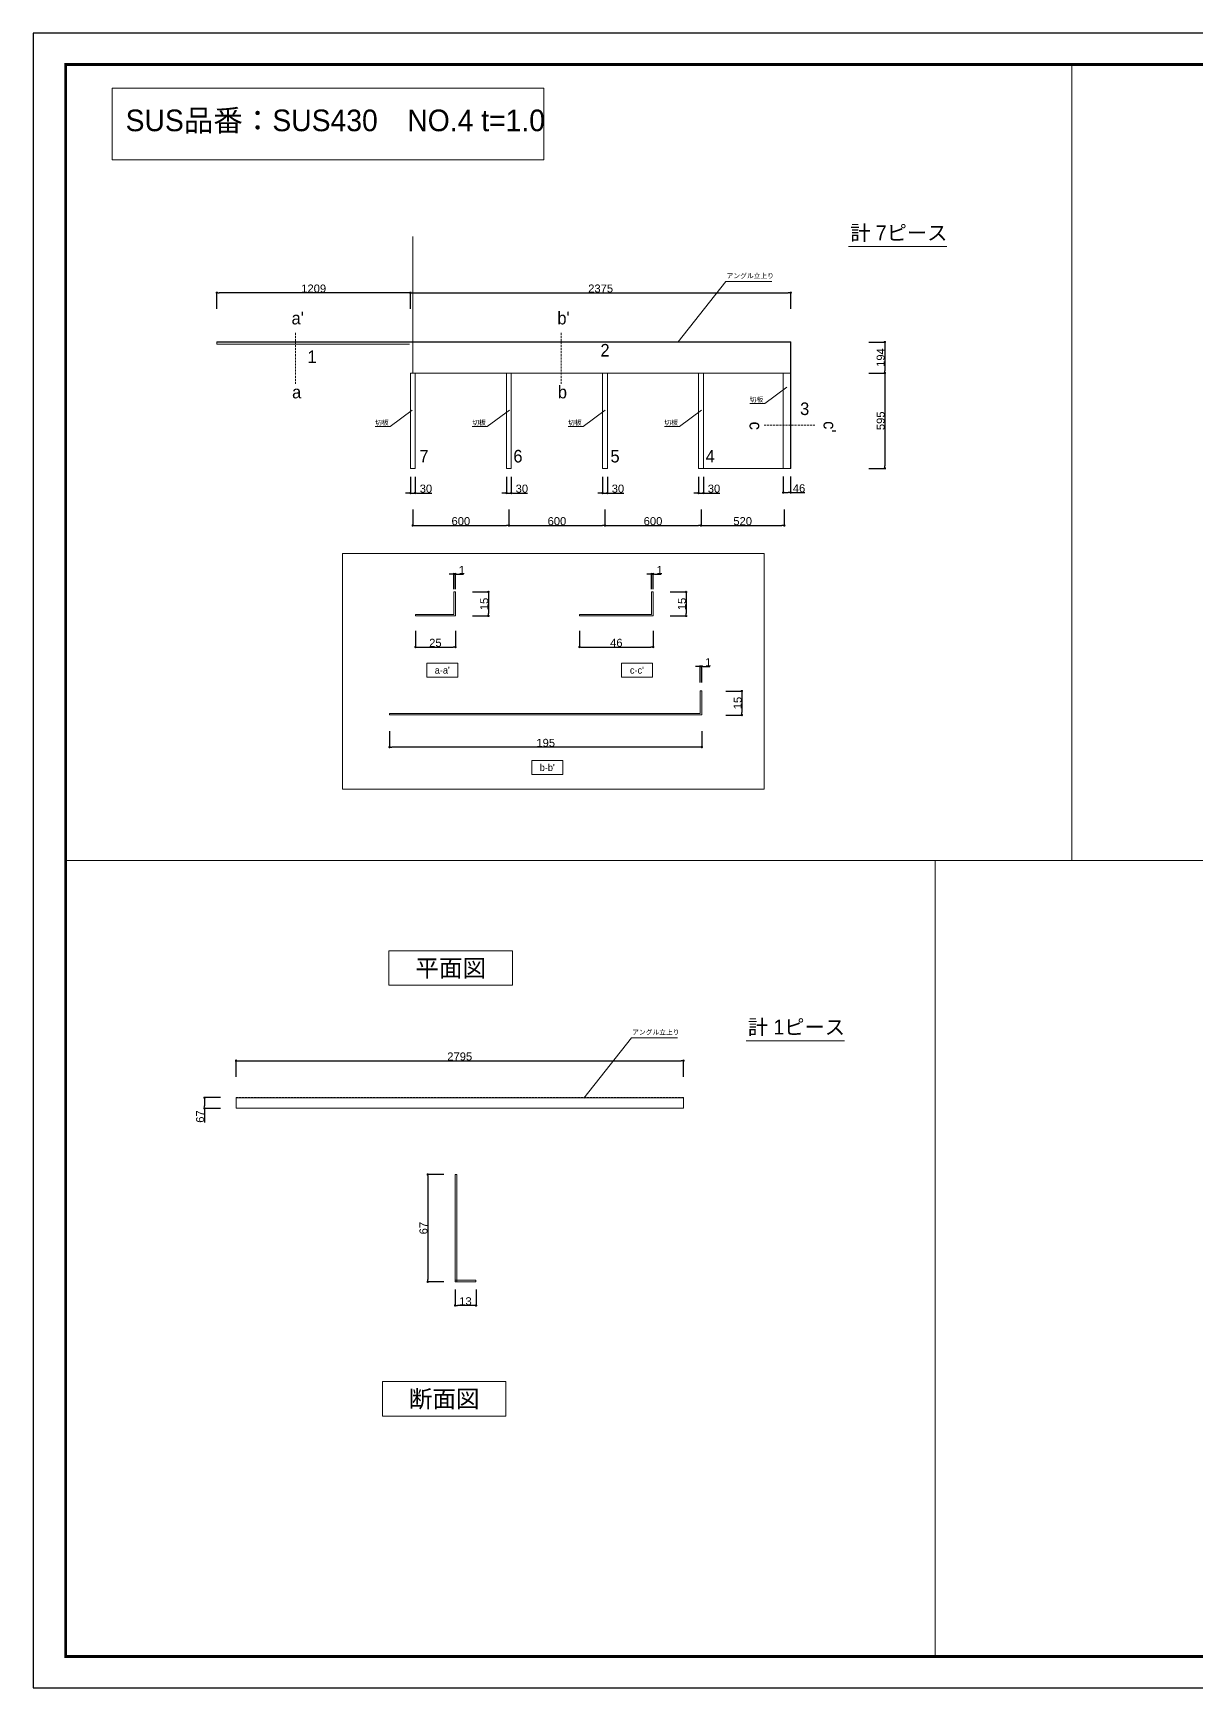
# Model space of a CAD drawing. Header units: millimetres. Extents: x 0 to 1313252738, y -131 to 560100888.
# Drawn here: x 1313120488 to 1313127756, y 560018431 to 560028768 of the extents above; entities that cross this region are included whole.
import ezdxf

# ---------------------------------------------------------------- set-up
doc = ezdxf.new("R2010")
doc.units = ezdxf.units.MM
doc.linetypes.add('DASHED', pattern=[19.05, 12.7, -6.35])
doc.layers.get('0').update_dxf_attribs({"lineweight": 0})
for name, color, linetype, lineweight in [('0001外周ライン', 7, 'Continuous', 9), ('TOS_M1', 7, 'Continuous', 9), ('家具', 7, 'Continuous', 0)]:
    doc.layers.add(name, color=color, linetype=linetype, lineweight=lineweight)
doc.layers.add('01用紙枠', color=5, linetype='Continuous')
doc.styles.add('onnjuku', font='arial.ttf')
doc.dimstyles.new('onnjuku', dxfattribs={"dimtxt": 100, "dimasz": 30, "dimexe": 1.25, "dimexo": 0.625, "dimtad": 1, "dimdec": 0, "dimtxsty": 'onnjuku', "dimblk": 'DOT', "dimcen": 2.5, "dimadec": 0, "dimazin": 0, "dimtfac": 1, "dimtdec": 0, "dimtmove": 0, "dimatfit": 3, "dimfxl": 500, "dimfxlon": 1, "dimarcsym": 0})

# ---------------------------------------------------------------- blocks, each defined once
blk = doc.blocks.new('_Dot')
at = {"color": 0, "linetype": 'ByBlock', "lineweight": -2}
blk.add_line((-0.5, 0), (-1, 0), dxfattribs=at)
at = {"color": 0, "linetype": 'ByBlock', "const_width": 0.5}
blk.add_lwpolyline([(-0.25, 0, 1), (0.25, 0, 1)], format="xyb", close=True, dxfattribs=at)
blk = doc.blocks.new('*D730')
at = {"layer": 'Defpoints', "color": 0, "transparency": 16777216}
for p in [(1313125218, 560026838), (1313125219, 560026644), (1313125807, 560026644)]:
    blk.add_point(p, dxfattribs=at)
at = {"layer": 'TOS_M1', "color": 0, "lineweight": -2, "transparency": 16777216}
for p, q in [((1313125707, 560026838), (1313125808, 560026838)), ((1313125807, 560026823), (1313125807, 560026659)), ((1313125707, 560026644), (1313125808, 560026644))]:
    blk.add_line(p, q, dxfattribs=at)
at = {"layer": 'TOS_M1', "color": 0, "lineweight": -2, "transparency": 16777216, "xscale": 15, "yscale": 15, "zscale": 15}
for p, rotation in [((1313125807, 560026838), 90), ((1313125807, 560026644), 270)]:
    blk.add_blockref('_Dot', p, dxfattribs=dict(at, rotation=rotation))
at = {"layer": 'TOS_M1', "color": 0, "transparency": 16777216, "insert": (1313125781, 560026741), "char_height": 50, "attachment_point": 5, "rotation": 90, "style": 'onnjuku'}
blk.add_mtext('194', dxfattribs=at)
blk = doc.blocks.new('*D731')
at = {"layer": 'Defpoints', "color": 0, "transparency": 16777216}
for p in [(1313125219, 560026644), (1313125219, 560026049), (1313125807, 560026049)]:
    blk.add_point(p, dxfattribs=at)
at = {"layer": 'TOS_M1', "color": 0, "lineweight": -2, "transparency": 16777216}
for p, q in [((1313125707, 560026644), (1313125808, 560026644)), ((1313125807, 560026629), (1313125807, 560026064)), ((1313125707, 560026049), (1313125808, 560026049))]:
    blk.add_line(p, q, dxfattribs=at)
at = {"layer": 'TOS_M1', "color": 0, "lineweight": -2, "transparency": 16777216, "xscale": 15, "yscale": 15, "zscale": 15}
for p, rotation in [((1313125807, 560026644), 90), ((1313125807, 560026049), 270)]:
    blk.add_blockref('_Dot', p, dxfattribs=dict(at, rotation=rotation))
at = {"layer": 'TOS_M1', "color": 0, "transparency": 16777216, "insert": (1313125781, 560026346), "char_height": 50, "attachment_point": 5, "rotation": 90, "style": 'onnjuku'}
blk.add_mtext('595', dxfattribs=at)
blk = doc.blocks.new('*D732')
at = {"layer": 'Defpoints', "color": 0, "transparency": 16777216}
for p in [(1313125219, 560027146), (1313122844, 560026838), (1313125219, 560026839)]:
    blk.add_point(p, dxfattribs=at)
at = {"layer": 'TOS_M1', "color": 0, "lineweight": -2, "transparency": 16777216}
for p, q in [((1313122844, 560027046), (1313122844, 560027148)), ((1313122859, 560027146), (1313125204, 560027146)), ((1313125219, 560027046), (1313125219, 560027148))]:
    blk.add_line(p, q, dxfattribs=at)
at = {"layer": 'TOS_M1', "color": 0, "lineweight": -2, "transparency": 16777216, "xscale": 15, "yscale": 15, "zscale": 15, "rotation": 180}
blk.add_blockref('_Dot', (1313122844, 560027146), dxfattribs=at)
at = {"layer": 'TOS_M1', "color": 0, "lineweight": -2, "transparency": 16777216, "xscale": 15, "yscale": 15, "zscale": 15}
blk.add_blockref('_Dot', (1313125219, 560027146), dxfattribs=at)
at = {"layer": 'TOS_M1', "color": 0, "transparency": 16777216, "insert": (1313124032, 560027172), "char_height": 50, "attachment_point": 5, "style": 'onnjuku'}
blk.add_mtext('2375', dxfattribs=at)
blk = doc.blocks.new('*D733')
at = {"layer": 'Defpoints', "color": 0, "transparency": 16777216}
for p in [(1313121635, 560027146), (1313122844, 560027097), (1313121635, 560026839)]:
    blk.add_point(p, dxfattribs=at)
at = {"layer": 'TOS_M1', "color": 0, "lineweight": -2, "transparency": 16777216}
for p, q in [((1313121635, 560027046), (1313121635, 560027148)), ((1313122829, 560027146), (1313121650, 560027146)), ((1313122844, 560027098), (1313122844, 560027148))]:
    blk.add_line(p, q, dxfattribs=at)
at = {"layer": 'TOS_M1', "color": 0, "lineweight": -2, "transparency": 16777216, "xscale": 15, "yscale": 15, "zscale": 15, "rotation": 180}
blk.add_blockref('_Dot', (1313121635, 560027146), dxfattribs=at)
at = {"layer": 'TOS_M1', "color": 0, "lineweight": -2, "transparency": 16777216, "xscale": 15, "yscale": 15, "zscale": 15}
blk.add_blockref('_Dot', (1313122844, 560027146), dxfattribs=at)
at = {"layer": 'TOS_M1', "color": 0, "transparency": 16777216, "insert": (1313122240, 560027172), "char_height": 50, "attachment_point": 5, "style": 'onnjuku'}
blk.add_mtext('1209', dxfattribs=at)
blk = doc.blocks.new('*D724')
at = {"layer": 'Defpoints', "color": 0, "transparency": 16777216}
for p in [(1313122875, 560025127), (1313123125, 560025127), (1313123125, 560024933)]:
    blk.add_point(p, dxfattribs=at)
at = {"layer": 'TOS_M1', "color": 0, "lineweight": -2, "transparency": 16777216}
for p, q in [((1313122875, 560025033), (1313122875, 560024932)), ((1313123125, 560025033), (1313123125, 560024932)), ((1313122890, 560024933), (1313123110, 560024933))]:
    blk.add_line(p, q, dxfattribs=at)
at = {"layer": 'TOS_M1', "color": 0, "lineweight": -2, "transparency": 16777216, "xscale": 15, "yscale": 15, "zscale": 15, "rotation": 180}
blk.add_blockref('_Dot', (1313122875, 560024933), dxfattribs=at)
at = {"layer": 'TOS_M1', "color": 0, "lineweight": -2, "transparency": 16777216, "xscale": 15, "yscale": 15, "zscale": 15}
blk.add_blockref('_Dot', (1313123125, 560024933), dxfattribs=at)
at = {"layer": 'TOS_M1', "color": 0, "transparency": 16777216, "insert": (1313123000, 560024959), "char_height": 50, "width": 107.89, "attachment_point": 5, "style": 'onnjuku'}
blk.add_mtext('25', dxfattribs=at)
blk = doc.blocks.new('*D725')
at = {"layer": 'Defpoints', "color": 0, "transparency": 16777216}
for p in [(1313123125, 560025277), (1313123125, 560025127), (1313123331, 560025127)]:
    blk.add_point(p, dxfattribs=at)
at = {"layer": 'TOS_M1', "color": 0, "lineweight": -2, "transparency": 16777216}
for p, q in [((1313123231, 560025277), (1313123332, 560025277)), ((1313123331, 560025262), (1313123331, 560025142)), ((1313123231, 560025127), (1313123332, 560025127))]:
    blk.add_line(p, q, dxfattribs=at)
at = {"layer": 'TOS_M1', "color": 0, "lineweight": -2, "transparency": 16777216, "xscale": 15, "yscale": 15, "zscale": 15}
for p, rotation in [((1313123331, 560025277), 90), ((1313123331, 560025127), 270)]:
    blk.add_blockref('_Dot', p, dxfattribs=dict(at, rotation=rotation))
at = {"layer": 'TOS_M1', "color": 0, "transparency": 16777216, "insert": (1313123305, 560025202), "char_height": 50, "attachment_point": 5, "rotation": 90, "style": 'onnjuku'}
blk.add_mtext('15', dxfattribs=at)
blk = doc.blocks.new('*D722')
at = {"layer": 'Defpoints', "color": 0, "transparency": 16777216}
for p in [(1313123125, 560025389), (1313123115, 560025295), (1313123125, 560025295)]:
    blk.add_point(p, dxfattribs=at)
at = {"layer": 'TOS_M1', "color": 0, "lineweight": -2, "transparency": 16777216}
for p, q in [((1313123100, 560025389), (1313123085, 560025389)), ((1313123115, 560025295), (1313123115, 560025390)), ((1313123115, 560025389), (1313123125, 560025389)), ((1313123125, 560025295), (1313123125, 560025390)), ((1313123140, 560025389), (1313123175, 560025389))]:
    blk.add_line(p, q, dxfattribs=at)
at = {"layer": 'TOS_M1', "color": 0, "lineweight": -2, "transparency": 16777216, "xscale": 15, "yscale": 15, "zscale": 15}
blk.add_blockref('_Dot', (1313123115, 560025389), dxfattribs=at)
at = {"layer": 'TOS_M1', "color": 0, "lineweight": -2, "transparency": 16777216, "xscale": 15, "yscale": 15, "zscale": 15, "rotation": 180}
blk.add_blockref('_Dot', (1313123125, 560025389), dxfattribs=at)
at = {"layer": 'TOS_M1', "color": 0, "transparency": 16777216, "insert": (1313123165, 560025414), "char_height": 50, "attachment_point": 5, "style": 'onnjuku'}
blk.add_mtext('1', dxfattribs=at)
blk = doc.blocks.new('*D723')
at = {"layer": 'Defpoints', "color": 0, "transparency": 16777216}
for p in [(1313122714, 560024557), (1313124664, 560024557), (1313122714, 560024308)]:
    blk.add_point(p, dxfattribs=at)
at = {"layer": 'TOS_M1', "color": 0, "lineweight": -2, "transparency": 16777216}
for p, q in [((1313122714, 560024408), (1313122714, 560024306)), ((1313124664, 560024408), (1313124664, 560024306)), ((1313124649, 560024308), (1313122729, 560024308))]:
    blk.add_line(p, q, dxfattribs=at)
at = {"layer": 'TOS_M1', "color": 0, "lineweight": -2, "transparency": 16777216, "xscale": 15, "yscale": 15, "zscale": 15, "rotation": 180}
blk.add_blockref('_Dot', (1313122714, 560024308), dxfattribs=at)
at = {"layer": 'TOS_M1', "color": 0, "lineweight": -2, "transparency": 16777216, "xscale": 15, "yscale": 15, "zscale": 15}
blk.add_blockref('_Dot', (1313124664, 560024308), dxfattribs=at)
at = {"layer": 'TOS_M1', "color": 0, "transparency": 16777216, "insert": (1313123689, 560024334), "char_height": 50, "attachment_point": 5, "style": 'onnjuku'}
blk.add_mtext('195', dxfattribs=at)
blk = doc.blocks.new('*D734')
at = {"layer": 'Defpoints', "color": 0, "transparency": 16777216}
for p in [(1313124664, 560024658), (1313124664, 560024508), (1313124914, 560024508)]:
    blk.add_point(p, dxfattribs=at)
at = {"layer": 'TOS_M1', "color": 0, "lineweight": -2, "transparency": 16777216}
for p, q in [((1313124814, 560024658), (1313124916, 560024658)), ((1313124914, 560024643), (1313124914, 560024523)), ((1313124814, 560024508), (1313124916, 560024508))]:
    blk.add_line(p, q, dxfattribs=at)
at = {"layer": 'TOS_M1', "color": 0, "lineweight": -2, "transparency": 16777216, "xscale": 15, "yscale": 15, "zscale": 15}
for p, rotation in [((1313124914, 560024658), 90), ((1313124914, 560024508), 270)]:
    blk.add_blockref('_Dot', p, dxfattribs=dict(at, rotation=rotation))
at = {"layer": 'TOS_M1', "color": 0, "transparency": 16777216, "insert": (1313124888, 560024583), "char_height": 50, "attachment_point": 5, "rotation": 90, "style": 'onnjuku'}
blk.add_mtext('15', dxfattribs=at)
blk = doc.blocks.new('*D715')
at = {"layer": 'Defpoints', "color": 0, "transparency": 16777216}
for p in [(1313124664, 560024812), (1313124654, 560024698), (1313124664, 560024698)]:
    blk.add_point(p, dxfattribs=at)
at = {"layer": 'TOS_M1', "color": 0, "lineweight": -2, "transparency": 16777216}
for p, q in [((1313124639, 560024812), (1313124624, 560024812)), ((1313124654, 560024712), (1313124654, 560024814)), ((1313124654, 560024812), (1313124664, 560024812)), ((1313124664, 560024712), (1313124664, 560024814)), ((1313124679, 560024812), (1313124714, 560024812))]:
    blk.add_line(p, q, dxfattribs=at)
at = {"layer": 'TOS_M1', "color": 0, "lineweight": -2, "transparency": 16777216, "xscale": 15, "yscale": 15, "zscale": 15}
blk.add_blockref('_Dot', (1313124654, 560024812), dxfattribs=at)
at = {"layer": 'TOS_M1', "color": 0, "lineweight": -2, "transparency": 16777216, "xscale": 15, "yscale": 15, "zscale": 15, "rotation": 180}
blk.add_blockref('_Dot', (1313124664, 560024812), dxfattribs=at)
at = {"layer": 'TOS_M1', "color": 0, "transparency": 16777216, "insert": (1313124704, 560024838), "char_height": 50, "attachment_point": 5, "style": 'onnjuku'}
blk.add_mtext('1', dxfattribs=at)
blk = doc.blocks.new('*D728')
at = {"layer": 'Defpoints', "color": 0, "transparency": 16777216}
for p in [(1313123900, 560025127), (1313124360, 560025127), (1313124360, 560024933)]:
    blk.add_point(p, dxfattribs=at)
at = {"layer": 'TOS_M1', "color": 0, "lineweight": -2, "transparency": 16777216}
for p, q in [((1313123900, 560025033), (1313123900, 560024932)), ((1313124360, 560025033), (1313124360, 560024932)), ((1313123915, 560024933), (1313124345, 560024933))]:
    blk.add_line(p, q, dxfattribs=at)
at = {"layer": 'TOS_M1', "color": 0, "lineweight": -2, "transparency": 16777216, "xscale": 15, "yscale": 15, "zscale": 15, "rotation": 180}
blk.add_blockref('_Dot', (1313123900, 560024933), dxfattribs=at)
at = {"layer": 'TOS_M1', "color": 0, "lineweight": -2, "transparency": 16777216, "xscale": 15, "yscale": 15, "zscale": 15}
blk.add_blockref('_Dot', (1313124360, 560024933), dxfattribs=at)
at = {"layer": 'TOS_M1', "color": 0, "transparency": 16777216, "insert": (1313124130, 560024959), "char_height": 50, "width": 107.89, "attachment_point": 5, "style": 'onnjuku'}
blk.add_mtext('46', dxfattribs=at)
blk = doc.blocks.new('*D729')
at = {"layer": 'Defpoints', "color": 0, "transparency": 16777216}
for p in [(1313124360, 560025277), (1313124360, 560025127), (1313124566, 560025127)]:
    blk.add_point(p, dxfattribs=at)
at = {"layer": 'TOS_M1', "color": 0, "lineweight": -2, "transparency": 16777216}
for p, q in [((1313124466, 560025277), (1313124568, 560025277)), ((1313124566, 560025262), (1313124566, 560025142)), ((1313124466, 560025127), (1313124568, 560025127))]:
    blk.add_line(p, q, dxfattribs=at)
at = {"layer": 'TOS_M1', "color": 0, "lineweight": -2, "transparency": 16777216, "xscale": 15, "yscale": 15, "zscale": 15}
for p, rotation in [((1313124566, 560025277), 90), ((1313124566, 560025127), 270)]:
    blk.add_blockref('_Dot', p, dxfattribs=dict(at, rotation=rotation))
at = {"layer": 'TOS_M1', "color": 0, "transparency": 16777216, "insert": (1313124540, 560025202), "char_height": 50, "attachment_point": 5, "rotation": 90, "style": 'onnjuku'}
blk.add_mtext('15', dxfattribs=at)
blk = doc.blocks.new('*D714')
at = {"layer": 'Defpoints', "color": 0, "transparency": 16777216}
for p in [(1313124360, 560025389), (1313124350, 560025295), (1313124360, 560025295)]:
    blk.add_point(p, dxfattribs=at)
at = {"layer": 'TOS_M1', "color": 0, "lineweight": -2, "transparency": 16777216}
for p, q in [((1313124335, 560025389), (1313124320, 560025389)), ((1313124350, 560025295), (1313124350, 560025390)), ((1313124350, 560025389), (1313124360, 560025389)), ((1313124360, 560025295), (1313124360, 560025390)), ((1313124375, 560025389), (1313124410, 560025389))]:
    blk.add_line(p, q, dxfattribs=at)
at = {"layer": 'TOS_M1', "color": 0, "lineweight": -2, "transparency": 16777216, "xscale": 15, "yscale": 15, "zscale": 15}
blk.add_blockref('_Dot', (1313124350, 560025389), dxfattribs=at)
at = {"layer": 'TOS_M1', "color": 0, "lineweight": -2, "transparency": 16777216, "xscale": 15, "yscale": 15, "zscale": 15, "rotation": 180}
blk.add_blockref('_Dot', (1313124360, 560025389), dxfattribs=at)
at = {"layer": 'TOS_M1', "color": 0, "transparency": 16777216, "insert": (1313124400, 560025414), "char_height": 50, "attachment_point": 5, "style": 'onnjuku'}
blk.add_mtext('1', dxfattribs=at)
blk = doc.blocks.new('*D735')
at = {"layer": 'Defpoints', "color": 0, "transparency": 16777216}
for p in [(1313122844, 560026049), (1313122874, 560026049), (1313122874, 560025895)]:
    blk.add_point(p, dxfattribs=at)
at = {"layer": 'TOS_M1', "color": 0, "lineweight": -2, "transparency": 16777216}
for p, q in [((1313122844, 560025995), (1313122844, 560025894)), ((1313122874, 560025995), (1313122874, 560025894)), ((1313122829, 560025895), (1313122814, 560025895)), ((1313122844, 560025895), (1313122874, 560025895)), ((1313122889, 560025895), (1313122977, 560025895))]:
    blk.add_line(p, q, dxfattribs=at)
at = {"layer": 'TOS_M1', "color": 0, "lineweight": -2, "transparency": 16777216, "xscale": 15, "yscale": 15, "zscale": 15}
blk.add_blockref('_Dot', (1313122844, 560025895), dxfattribs=at)
at = {"layer": 'TOS_M1', "color": 0, "lineweight": -2, "transparency": 16777216, "xscale": 15, "yscale": 15, "zscale": 15, "rotation": 180}
blk.add_blockref('_Dot', (1313122874, 560025895), dxfattribs=at)
at = {"layer": 'TOS_M1', "color": 0, "transparency": 16777216, "insert": (1313122941, 560025922), "char_height": 50, "attachment_point": 5, "style": 'onnjuku'}
blk.add_mtext('30', dxfattribs=at)
blk = doc.blocks.new('*D719')
at = {"layer": 'Defpoints', "color": 0, "transparency": 16777216}
for p in [(1313123444, 560026049), (1313123474, 560026049), (1313123474, 560025895)]:
    blk.add_point(p, dxfattribs=at)
at = {"layer": 'TOS_M1', "color": 0, "lineweight": -2, "transparency": 16777216}
for p, q in [((1313123444, 560025995), (1313123444, 560025894)), ((1313123474, 560025995), (1313123474, 560025894)), ((1313123429, 560025895), (1313123414, 560025895)), ((1313123444, 560025895), (1313123474, 560025895)), ((1313123489, 560025895), (1313123576, 560025895))]:
    blk.add_line(p, q, dxfattribs=at)
at = {"layer": 'TOS_M1', "color": 0, "lineweight": -2, "transparency": 16777216, "xscale": 15, "yscale": 15, "zscale": 15}
blk.add_blockref('_Dot', (1313123444, 560025895), dxfattribs=at)
at = {"layer": 'TOS_M1', "color": 0, "lineweight": -2, "transparency": 16777216, "xscale": 15, "yscale": 15, "zscale": 15, "rotation": 180}
blk.add_blockref('_Dot', (1313123474, 560025895), dxfattribs=at)
at = {"layer": 'TOS_M1', "color": 0, "transparency": 16777216, "insert": (1313123540, 560025922), "char_height": 50, "attachment_point": 5, "style": 'onnjuku'}
blk.add_mtext('30', dxfattribs=at)
blk = doc.blocks.new('*D720')
at = {"layer": 'Defpoints', "color": 0, "transparency": 16777216}
for p in [(1313124044, 560026049), (1313124074, 560026049), (1313124074, 560025895)]:
    blk.add_point(p, dxfattribs=at)
at = {"layer": 'TOS_M1', "color": 0, "lineweight": -2, "transparency": 16777216}
for p, q in [((1313124044, 560025995), (1313124044, 560025894)), ((1313124074, 560025995), (1313124074, 560025894)), ((1313124029, 560025895), (1313124014, 560025895)), ((1313124044, 560025895), (1313124074, 560025895)), ((1313124089, 560025895), (1313124176, 560025895))]:
    blk.add_line(p, q, dxfattribs=at)
at = {"layer": 'TOS_M1', "color": 0, "lineweight": -2, "transparency": 16777216, "xscale": 15, "yscale": 15, "zscale": 15}
blk.add_blockref('_Dot', (1313124044, 560025895), dxfattribs=at)
at = {"layer": 'TOS_M1', "color": 0, "lineweight": -2, "transparency": 16777216, "xscale": 15, "yscale": 15, "zscale": 15, "rotation": 180}
blk.add_blockref('_Dot', (1313124074, 560025895), dxfattribs=at)
at = {"layer": 'TOS_M1', "color": 0, "transparency": 16777216, "insert": (1313124140, 560025922), "char_height": 50, "attachment_point": 5, "style": 'onnjuku'}
blk.add_mtext('30', dxfattribs=at)
blk = doc.blocks.new('*D721')
at = {"layer": 'Defpoints', "color": 0, "transparency": 16777216}
for p in [(1313124644, 560026049), (1313124674, 560026049), (1313124674, 560025895)]:
    blk.add_point(p, dxfattribs=at)
at = {"layer": 'TOS_M1', "color": 0, "lineweight": -2, "transparency": 16777216}
for p, q in [((1313124644, 560025995), (1313124644, 560025894)), ((1313124674, 560025995), (1313124674, 560025894)), ((1313124629, 560025895), (1313124614, 560025895)), ((1313124644, 560025895), (1313124674, 560025895)), ((1313124689, 560025895), (1313124776, 560025895))]:
    blk.add_line(p, q, dxfattribs=at)
at = {"layer": 'TOS_M1', "color": 0, "lineweight": -2, "transparency": 16777216, "xscale": 15, "yscale": 15, "zscale": 15}
blk.add_blockref('_Dot', (1313124644, 560025895), dxfattribs=at)
at = {"layer": 'TOS_M1', "color": 0, "lineweight": -2, "transparency": 16777216, "xscale": 15, "yscale": 15, "zscale": 15, "rotation": 180}
blk.add_blockref('_Dot', (1313124674, 560025895), dxfattribs=at)
at = {"layer": 'TOS_M1', "color": 0, "transparency": 16777216, "insert": (1313124740, 560025922), "char_height": 50, "attachment_point": 5, "style": 'onnjuku'}
blk.add_mtext('30', dxfattribs=at)
blk = doc.blocks.new('*D718')
at = {"layer": 'Defpoints', "color": 0, "transparency": 16777216}
for p in [(1313122859, 560026049), (1313123459, 560026049), (1313123459, 560025692)]:
    blk.add_point(p, dxfattribs=at)
at = {"layer": 'TOS_M1', "color": 0, "lineweight": -2, "transparency": 16777216}
for p, q in [((1313122859, 560025792), (1313122859, 560025691)), ((1313123459, 560025792), (1313123459, 560025691)), ((1313122874, 560025692), (1313123444, 560025692))]:
    blk.add_line(p, q, dxfattribs=at)
at = {"layer": 'TOS_M1', "color": 0, "lineweight": -2, "transparency": 16777216, "xscale": 15, "yscale": 15, "zscale": 15, "rotation": 180}
blk.add_blockref('_Dot', (1313122859, 560025692), dxfattribs=at)
at = {"layer": 'TOS_M1', "color": 0, "lineweight": -2, "transparency": 16777216, "xscale": 15, "yscale": 15, "zscale": 15}
blk.add_blockref('_Dot', (1313123459, 560025692), dxfattribs=at)
at = {"layer": 'TOS_M1', "color": 0, "transparency": 16777216, "insert": (1313123159, 560025719), "char_height": 50, "attachment_point": 5, "style": 'onnjuku'}
blk.add_mtext('600', dxfattribs=at)
blk = doc.blocks.new('*D716')
at = {"layer": 'Defpoints', "color": 0, "transparency": 16777216}
for p in [(1313123459, 560026049), (1313124059, 560026049), (1313124059, 560025692)]:
    blk.add_point(p, dxfattribs=at)
at = {"layer": 'TOS_M1', "color": 0, "lineweight": -2, "transparency": 16777216}
for p, q in [((1313123459, 560025792), (1313123459, 560025691)), ((1313124059, 560025792), (1313124059, 560025691)), ((1313123474, 560025692), (1313124044, 560025692))]:
    blk.add_line(p, q, dxfattribs=at)
at = {"layer": 'TOS_M1', "color": 0, "lineweight": -2, "transparency": 16777216, "xscale": 15, "yscale": 15, "zscale": 15, "rotation": 180}
blk.add_blockref('_Dot', (1313123459, 560025692), dxfattribs=at)
at = {"layer": 'TOS_M1', "color": 0, "lineweight": -2, "transparency": 16777216, "xscale": 15, "yscale": 15, "zscale": 15}
blk.add_blockref('_Dot', (1313124059, 560025692), dxfattribs=at)
at = {"layer": 'TOS_M1', "color": 0, "transparency": 16777216, "insert": (1313123759, 560025719), "char_height": 50, "attachment_point": 5, "style": 'onnjuku'}
blk.add_mtext('600', dxfattribs=at)
blk = doc.blocks.new('*D717')
at = {"layer": 'Defpoints', "color": 0, "transparency": 16777216}
for p in [(1313124059, 560026049), (1313124659, 560026049), (1313124659, 560025692)]:
    blk.add_point(p, dxfattribs=at)
at = {"layer": 'TOS_M1', "color": 0, "lineweight": -2, "transparency": 16777216}
for p, q in [((1313124059, 560025792), (1313124059, 560025691)), ((1313124659, 560025792), (1313124659, 560025691)), ((1313124074, 560025692), (1313124644, 560025692))]:
    blk.add_line(p, q, dxfattribs=at)
at = {"layer": 'TOS_M1', "color": 0, "lineweight": -2, "transparency": 16777216, "xscale": 15, "yscale": 15, "zscale": 15, "rotation": 180}
blk.add_blockref('_Dot', (1313124059, 560025692), dxfattribs=at)
at = {"layer": 'TOS_M1', "color": 0, "lineweight": -2, "transparency": 16777216, "xscale": 15, "yscale": 15, "zscale": 15}
blk.add_blockref('_Dot', (1313124659, 560025692), dxfattribs=at)
at = {"layer": 'TOS_M1', "color": 0, "transparency": 16777216, "insert": (1313124359, 560025719), "char_height": 50, "attachment_point": 5, "style": 'onnjuku'}
blk.add_mtext('600', dxfattribs=at)
blk = doc.blocks.new('*D726')
at = {"layer": 'Defpoints', "color": 0, "transparency": 16777216}
for p in [(1313124659, 560026049), (1313125179, 560026049), (1313125179, 560025692)]:
    blk.add_point(p, dxfattribs=at)
at = {"layer": 'TOS_M1', "color": 0, "lineweight": -2, "transparency": 16777216}
for p, q in [((1313124659, 560025792), (1313124659, 560025691)), ((1313125179, 560025792), (1313125179, 560025691)), ((1313124674, 560025692), (1313125164, 560025692))]:
    blk.add_line(p, q, dxfattribs=at)
at = {"layer": 'TOS_M1', "color": 0, "lineweight": -2, "transparency": 16777216, "xscale": 15, "yscale": 15, "zscale": 15, "rotation": 180}
blk.add_blockref('_Dot', (1313124659, 560025692), dxfattribs=at)
at = {"layer": 'TOS_M1', "color": 0, "lineweight": -2, "transparency": 16777216, "xscale": 15, "yscale": 15, "zscale": 15}
blk.add_blockref('_Dot', (1313125179, 560025692), dxfattribs=at)
at = {"layer": 'TOS_M1', "color": 0, "transparency": 16777216, "insert": (1313124919, 560025719), "char_height": 50, "attachment_point": 5, "style": 'onnjuku'}
blk.add_mtext('520', dxfattribs=at)
blk = doc.blocks.new('*D727')
at = {"layer": 'Defpoints', "color": 0, "transparency": 16777216}
for p in [(1313125172, 560026049), (1313125218, 560026049), (1313125218, 560025898)]:
    blk.add_point(p, dxfattribs=at)
at = {"layer": 'TOS_M1', "color": 0, "lineweight": -2, "transparency": 16777216}
for p, q in [((1313125172, 560025998), (1313125172, 560025896)), ((1313125218, 560025998), (1313125218, 560025896)), ((1313125187, 560025898), (1313125203, 560025898)), ((1313125218, 560025898), (1313125308, 560025898))]:
    blk.add_line(p, q, dxfattribs=at)
at = {"layer": 'TOS_M1', "color": 0, "lineweight": -2, "transparency": 16777216, "xscale": 15, "yscale": 15, "zscale": 15, "rotation": 180}
blk.add_blockref('_Dot', (1313125172, 560025898), dxfattribs=at)
at = {"layer": 'TOS_M1', "color": 0, "lineweight": -2, "transparency": 16777216, "xscale": 15, "yscale": 15, "zscale": 15}
blk.add_blockref('_Dot', (1313125218, 560025898), dxfattribs=at)
at = {"layer": 'TOS_M1', "color": 0, "transparency": 16777216, "insert": (1313125271, 560025924), "char_height": 50, "attachment_point": 5, "style": 'onnjuku'}
blk.add_mtext('46', dxfattribs=at)
blk = doc.blocks.new('*D736')
at = {"layer": 'Defpoints', "color": 0, "transparency": 16777216}
for p in [(1313124550, 560022349), (1313121755, 560022118), (1313124550, 560022118)]:
    blk.add_point(p, dxfattribs=at)
at = {"layer": 'TOS_M1', "color": 0, "lineweight": -2, "transparency": 16777216}
for p, q in [((1313121755, 560022249), (1313121755, 560022351)), ((1313121770, 560022349), (1313124535, 560022349)), ((1313124550, 560022249), (1313124550, 560022351))]:
    blk.add_line(p, q, dxfattribs=at)
at = {"layer": 'TOS_M1', "color": 0, "lineweight": -2, "transparency": 16777216, "xscale": 15, "yscale": 15, "zscale": 15, "rotation": 180}
blk.add_blockref('_Dot', (1313121755, 560022349), dxfattribs=at)
at = {"layer": 'TOS_M1', "color": 0, "lineweight": -2, "transparency": 16777216, "xscale": 15, "yscale": 15, "zscale": 15}
blk.add_blockref('_Dot', (1313124550, 560022349), dxfattribs=at)
at = {"layer": 'TOS_M1', "color": 0, "transparency": 16777216, "insert": (1313123152, 560022375), "char_height": 50, "attachment_point": 5, "style": 'onnjuku'}
blk.add_mtext('2795', dxfattribs=at)
blk = doc.blocks.new('*D737')
at = {"layer": 'Defpoints', "color": 0, "transparency": 16777216}
for p in [(1313121755, 560022118), (1313121558, 560022051), (1313121755, 560022051)]:
    blk.add_point(p, dxfattribs=at)
at = {"layer": 'TOS_M1', "color": 0, "lineweight": -2, "transparency": 16777216}
for p, q in [((1313121658, 560022118), (1313121556, 560022118)), ((1313121558, 560022103), (1313121558, 560022066)), ((1313121658, 560022051), (1313121556, 560022051)), ((1313121558, 560022051), (1313121558, 560021963))]:
    blk.add_line(p, q, dxfattribs=at)
at = {"layer": 'TOS_M1', "color": 0, "lineweight": -2, "transparency": 16777216, "xscale": 15, "yscale": 15, "zscale": 15}
for p, rotation in [((1313121558, 560022118), 90), ((1313121558, 560022051), 270)]:
    blk.add_blockref('_Dot', p, dxfattribs=dict(at, rotation=rotation))
at = {"layer": 'TOS_M1', "color": 0, "transparency": 16777216, "insert": (1313121531, 560022000), "char_height": 50, "attachment_point": 5, "rotation": 90, "style": 'onnjuku'}
blk.add_mtext('67', dxfattribs=at)
blk = doc.blocks.new('*D738')
at = {"layer": 'Defpoints', "color": 0, "transparency": 16777216}
for p in [(1313123124, 560021638), (1313122952, 560020968), (1313123124, 560020968)]:
    blk.add_point(p, dxfattribs=at)
at = {"layer": 'TOS_M1', "color": 0, "lineweight": -2, "transparency": 16777216}
for p, q in [((1313123052, 560021638), (1313122950, 560021638)), ((1313122952, 560021623), (1313122952, 560020983)), ((1313123052, 560020968), (1313122950, 560020968))]:
    blk.add_line(p, q, dxfattribs=at)
at = {"layer": 'TOS_M1', "color": 0, "lineweight": -2, "transparency": 16777216, "xscale": 15, "yscale": 15, "zscale": 15}
for p, rotation in [((1313122952, 560021638), 90), ((1313122952, 560020968), 270)]:
    blk.add_blockref('_Dot', p, dxfattribs=dict(at, rotation=rotation))
at = {"layer": 'TOS_M1', "color": 0, "transparency": 16777216, "insert": (1313122926, 560021303), "char_height": 50, "attachment_point": 5, "rotation": 90, "style": 'onnjuku'}
blk.add_mtext('67', dxfattribs=at)
blk = doc.blocks.new('*D739')
at = {"layer": 'Defpoints', "color": 0, "transparency": 16777216}
for p in [(1313123123, 560020968), (1313123254, 560020968), (1313123123, 560020820)]:
    blk.add_point(p, dxfattribs=at)
at = {"layer": 'TOS_M1', "color": 0, "lineweight": -2, "transparency": 16777216}
for p, q in [((1313123123, 560020920), (1313123123, 560020819)), ((1313123254, 560020920), (1313123254, 560020819)), ((1313123239, 560020820), (1313123138, 560020820))]:
    blk.add_line(p, q, dxfattribs=at)
at = {"layer": 'TOS_M1', "color": 0, "lineweight": -2, "transparency": 16777216, "xscale": 15, "yscale": 15, "zscale": 15, "rotation": 180}
blk.add_blockref('_Dot', (1313123123, 560020820), dxfattribs=at)
at = {"layer": 'TOS_M1', "color": 0, "lineweight": -2, "transparency": 16777216, "xscale": 15, "yscale": 15, "zscale": 15}
blk.add_blockref('_Dot', (1313123254, 560020820), dxfattribs=at)
at = {"layer": 'TOS_M1', "color": 0, "transparency": 16777216, "insert": (1313123188, 560020846), "char_height": 50, "width": 96.11, "attachment_point": 5, "style": 'onnjuku'}
blk.add_mtext('13', dxfattribs=at)

msp = doc.modelspace()

# ---------------------------------------------------------------- linework, layer by layer
at = {"layer": '0001外周ライン'}
for p, q in [((1313126973.744, 560023599.415), (1313126973.744, 560028571.994)), ((1313122859.178, 560026838.819), (1313122859.178, 560027496.644)), ((1313122859.178, 560027496.644), (1313122859.178, 560026643.819)), ((1313122839.178, 560026838.819), (1313121635.178, 560026838.819)), ((1313121635.178, 560026838.819), (1313121635.178, 560026823.819)), ((1313122839.178, 560026837.819), (1313121635.178, 560026837.819)), ((1313121635.178, 560026823.819), (1313122839.178, 560026823.819)), ((1313122839.178, 560026838.819), (1313125219.178, 560026838.819)), ((1313122839.178, 560026837.819), (1313125218.178, 560026837.819)), ((1313125219.178, 560026838.819), (1313122859.178, 560026838.819)), ((1313125218.178, 560026837.819), (1313125218.178, 560026643.819)), ((1313125219.178, 560026838.819), (1313125219.178, 560026643.819)), ((1313125219.178, 560026643.819), (1313122844.178, 560026643.819)), ((1313122844.178, 560026643.819), (1313122844.178, 560026048.819)), ((1313122874.178, 560026643.819), (1313122874.178, 560026048.819)), ((1313123444.178, 560026643.819), (1313123444.178, 560026048.819)), ((1313123474.178, 560026643.819), (1313123474.178, 560026048.819)), ((1313124044.178, 560026643.819), (1313124044.178, 560026048.819)), ((1313124074.178, 560026643.819), (1313124074.178, 560026048.819)), ((1313124644.178, 560026643.819), (1313124644.178, 560026048.819)), ((1313124674.178, 560026643.819), (1313124674.178, 560026048.819)), ((1313125172.178, 560026048.819), (1313125172.178, 560026643.819)), ((1313125218.178, 560026048.819), (1313125218.178, 560026643.819)), ((1313125218.178, 560026643.819), (1313125219.178, 560026643.819)), ((1313125218.678, 560026643.819), (1313125218.678, 560026048.819)), ((1313125219.178, 560026643.819), (1313125219.178, 560026048.819)), ((1313125056.73, 560026454.327), (1313125194.821, 560026556.872)), ((1313122716.807, 560026310.217), (1313122854.898, 560026412.762)), ((1313123324.175, 560026310.217), (1313123462.266, 560026412.762)), ((1313123921.989, 560026310.217), (1313124060.08, 560026412.762)), ((1313124523.804, 560026310.217), (1313124661.894, 560026412.762)), ((1313124963.107, 560026454.327), (1313125056.73, 560026454.327)), ((1313122623.184, 560026310.217), (1313122716.807, 560026310.217)), ((1313123230.552, 560026310.217), (1313123324.175, 560026310.217)), ((1313123828.366, 560026310.217), (1313123921.989, 560026310.217)), ((1313124430.181, 560026310.217), (1313124523.804, 560026310.217)), ((1313122844.178, 560026048.819), (1313122874.178, 560026048.819)), ((1313123444.178, 560026048.819), (1313123474.178, 560026048.819)), ((1313124044.178, 560026048.819), (1313124074.178, 560026048.819)), ((1313124644.178, 560026048.819), (1313124674.178, 560026048.819)), ((1313124659.178, 560026048.819), (1313125179.178, 560026048.819)), ((1313125179.178, 560026048.819), (1313125172.178, 560026048.819)), ((1313125219.178, 560026048.819), (1313125172.178, 560026048.819)), ((1313125219.178, 560026048.819), (1313125218.178, 560026048.819)), ((1313123115.153, 560025276.821), (1313123115.153, 560025136.821)), ((1313123115.153, 560025276.821), (1313123125.153, 560025276.821)), ((1313123125.153, 560025276.821), (1313123125.153, 560025126.821)), ((1313124350.306, 560025276.821), (1313124350.306, 560025136.821)), ((1313124350.306, 560025276.821), (1313124360.306, 560025276.821)), ((1313124360.306, 560025276.821), (1313124360.306, 560025126.821)), ((1313123115.153, 560025136.821), (1313122875.153, 560025136.821)), ((1313122875.153, 560025136.821), (1313122875.153, 560025126.821)), ((1313123125.153, 560025126.821), (1313122875.153, 560025126.821)), ((1313124110.306, 560025136.821), (1313123900.306, 560025136.821)), ((1313123900.306, 560025136.821), (1313123900.306, 560025126.821)), ((1313123900.306, 560025126.821), (1313124110.306, 560025126.821)), ((1313124350.306, 560025136.821), (1313124110.306, 560025136.821)), ((1313124360.306, 560025126.821), (1313124110.306, 560025126.821)), ((1313124653.931, 560024658.462), (1313124653.931, 560024518.462)), ((1313124653.931, 560024658.462), (1313124663.931, 560024658.462)), ((1313124663.931, 560024658.462), (1313124663.931, 560024508.462)), ((1313122713.931, 560024508.462), (1313122713.931, 560024518.462)), ((1313122713.931, 560024518.462), (1313124653.931, 560024518.462)), ((1313124663.931, 560024508.462), (1313122713.931, 560024508.462)), ((1313124653.931, 560024518.462), (1313124413.931, 560024518.462)), ((1313124663.931, 560024508.462), (1313124413.931, 560024508.462)), ((1313124663.931, 560024508.462), (1313124468.931, 560024508.462)), ((1313120690.794, 560023599.415), (1313134902.329, 560023599.415)), ((1313126120.379, 560023599.415), (1313126120.379, 560018626.836)), ((1313121754.905, 560022118.436), (1313121754.905, 560022051.436)), ((1313121754.905, 560022117.436), (1313124549.905, 560022117.436)), ((1313124549.905, 560022051.436), (1313124549.905, 560022118.436)), ((1313121754.905, 560022051.436), (1313124549.905, 560022051.436)), ((1313123123.546, 560021638.059), (1313123123.546, 560020968.059)), ((1313123133.546, 560021638.059), (1313123123.546, 560021638.059)), ((1313123133.546, 560021638.059), (1313123133.546, 560020968.059)), ((1313123253.546, 560020978.059), (1313123123.546, 560020978.059)), ((1313123123.546, 560020968.059), (1313123253.546, 560020968.059)), ((1313123253.546, 560020968.059), (1313123253.546, 560020978.059))]:
    msp.add_line(p, q, dxfattribs=at)
at = {"layer": '0001外周ライン', "color": 1, "linetype": 'DASHED', "lineweight": 13}
for p, q in [((1313121635.178, 560026838.819), (1313125219.178, 560026838.819)), ((1313125219.178, 560026838.819), (1313125219.178, 560026048.819)), ((1313121754.905, 560022118.436), (1313124549.905, 560022118.436))]:
    msp.add_line(p, q, dxfattribs=at)
at = {"layer": '0001外周ライン', "linetype": 'DASHED'}
for p, q in [((1313122126.519, 560026894.607), (1313122126.519, 560026574.491)), ((1313123786.366, 560026894.607), (1313123786.366, 560026574.491)), ((1313125370.409, 560026319.251), (1313125050.293, 560026319.251))]:
    msp.add_line(p, q, dxfattribs=at)
at = {"layer": '0001外周ライン'}
for points in [[(1313120981.685, 560028423.609), (1313123677.609, 560028423.609), (1313123677.609, 560027975.19), (1313120981.685, 560027975.19)], [(1313122419.848, 560025517.446), (1313125052.342, 560025517.446), (1313125052.342, 560024044.092), (1313122419.848, 560024044.092)]]:
    msp.add_lwpolyline(points, close=True, dxfattribs=at)
at = {"layer": '01用紙枠'}
msp.add_lwpolyline([(1313120487.698, 560028767.825), (1313120487.698, 560018431.005), (1313135105.424, 560018431.005), (1313135105.424, 560028767.825)], close=True, dxfattribs=at)
msp.add_lwpolyline([(1313120487.698, 560028767.825), (1313120487.698, 560018431.005), (1313135105.424, 560018431.005), (1313135105.424, 560028767.825)], close=True, dxfattribs=at)
at = {"layer": '01用紙枠', "const_width": 17.402}
msp.add_lwpolyline([(1313120690.794, 560018626.836), (1313134902.329, 560018626.836), (1313134902.329, 560028571.994), (1313120690.794, 560028571.994)], close=True, dxfattribs=at)
msp.add_lwpolyline([(1313120690.794, 560018626.836), (1313134902.329, 560018626.836), (1313134902.329, 560028571.994), (1313120690.794, 560028571.994)], close=True, dxfattribs=at)
at = {"layer": '家具', "color": 1}
for p, q in [((1313125580.83, 560027434.272), (1313126193.859, 560027434.272)), ((1313124814.711, 560027215.654), (1313124516.206, 560026838.888)), ((1313124814.711, 560027215.654), (1313125102.02, 560027215.654)), ((1313124224.883, 560022490.762), (1313123926.377, 560022113.997)), ((1313124224.883, 560022490.762), (1313124512.191, 560022490.762)), ((1313124941.271, 560022472.891), (1313125554.299, 560022472.891))]:
    msp.add_line(p, q, dxfattribs=at)

# ---------------------------------------------------------------- texts
at = {"layer": '家具', "attachment_point": 1, "style": 'onnjuku'}
for s, width, gutter_width, insert, char_height in [('{\\fMS PGothic|b0|i0|c128|p50;SUS品番：SUS430\u3000NO.4 t=1.0}', 2581.42649, 675.619, (1313121065.444, 560028290.06), 135.12379), ("{\\fMS PGothic|b0|i0|c128|p50;b'}", 159.1839, 392.758, (1313123761.771, 560027026.722), 78.55165), ("{\\fMS PGothic|b0|i0|c128|p50;a'}", 159.1839, 392.758, (1313122101.924, 560027026.722), 78.55165), ('{\\fMS PGothic|b0|i0|c128|p50;a}', 159.1839, 392.758, (1313122104.981, 560026564.722), 78.55165), ('{\\fMS PGothic|b0|i0|c128|p50;b}', 159.1839, 392.758, (1313123764.829, 560026564.722), 78.55165)]:
    msp.add_mtext_dynamic_manual_height_columns(s, width=width, gutter_width=gutter_width, heights=[0], dxfattribs=dict(at, insert=insert, char_height=char_height))
at = {"layer": '家具', "color": 1, "attachment_point": 1, "style": 'onnjuku'}
for s, width, gutter_width, insert, char_height in [('{\\fMS PGothic|b0|i0|c128|p50;計 7ピース}', 655.16123, 463.532, (1313125590.443, 560027566.648), 92.70638), ('{\\fMS PGothic|b0|i0|c128|p50;アングル立上り}', 575.74842, 150.687, (1313124818.861, 560027266.722), 30.13733), ('{\\fMS PGothic|b0|i0|c128|p50;2}', 159.1839, 392.758, (1313124030.717, 560026826.09), 78.55165), ('{\\fMS PGothic|b0|i0|c128|p50;1}', 159.1839, 392.758, (1313122201.725, 560026786.019), 78.55165), ('{\\fMS PGothic|b0|i0|c128|p50;切板}', 575.74842, 150.687, (1313124963.107, 560026494.053), 30.13733), ('{\\fMS PGothic|b0|i0|c128|p50;3}', 159.1839, 392.758, (1313125277.864, 560026460.448), 78.55165), ('{\\fMS PGothic|b0|i0|c128|p50;切板}', 575.74842, 150.687, (1313122623.184, 560026349.943), 30.13733), ('{\\fMS PGothic|b0|i0|c128|p50;切板}', 575.74842, 150.687, (1313123230.552, 560026349.943), 30.13733), ('{\\fMS PGothic|b0|i0|c128|p50;切板}', 575.74842, 150.687, (1313123828.366, 560026349.943), 30.13733), ('{\\fMS PGothic|b0|i0|c128|p50;切板}', 575.74842, 150.687, (1313124430.181, 560026349.943), 30.13733), ('{\\fMS PGothic|b0|i0|c128|p50;7}', 159.1839, 392.758, (1313122900.352, 560026164.376), 78.55165), ('{\\fMS PGothic|b0|i0|c128|p50;6}', 159.1839, 392.758, (1313123486.853, 560026164.376), 78.55165), ('{\\fMS PGothic|b0|i0|c128|p50;5}', 159.1839, 392.758, (1313124093.295, 560026164.376), 78.55165), ('{\\fMS PGothic|b0|i0|c128|p50;4}', 159.1839, 392.758, (1313124688.214, 560026164.376), 78.55165), ('{\\fMS PGothic|b0|i0|c128|p50;計 1ピース}', 655.16123, 463.532, (1313124950.884, 560022605.266), 92.70638), ('{\\fMS PGothic|b0|i0|c128|p50;アングル立上り}', 575.74842, 150.687, (1313124229.032, 560022541.831), 30.13733)]:
    msp.add_mtext_dynamic_manual_height_columns(s, width=width, gutter_width=gutter_width, heights=[0], dxfattribs=dict(at, insert=insert, char_height=char_height))
at = {"layer": '家具', "char_height": 78.55165, "attachment_point": 1, "rotation": 270, "style": 'onnjuku'}
for s, insert in [('{\\fMS PGothic|b0|i0|c128|p50;c}', (1313125040.524, 560026340.788)), ("{\\fMS PGothic|b0|i0|c128|p50;c'}", (1313125502.524, 560026343.846))]:
    msp.add_mtext_dynamic_manual_height_columns(s, width=159.1839, gutter_width=392.758, heights=[0], dxfattribs=dict(at, insert=insert))
at = {"layer": '家具', "attachment_point": 5, "style": 'onnjuku', "bg_fill": 16, "box_fill_scale": 1.5, "bg_fill_color": 256, "bg_fill_transparency": 0}
for s, width, gutter_width, heights, insert, char_height in [("{\\fMS PGothic|b0|i0|c128|p50;a-a'}", 150.23709, 218.056, [57.735], (1313123042.72, 560024788.219), 43.61126), ("{\\fMS PGothic|b0|i0|c128|p50;c-c'}", 150.23709, 218.056, [57.735], (1313124258.542, 560024788.219), 43.61126), ("{\\fMS PGothic|b0|i0|c128|p50;b-b'}", 150.23709, 218.056, [57.735], (1313123698.411, 560024179.694), 43.61126), ('{\\fMS PGothic|b0|i0|c128|p50;平面図}', 662.80105, 539.349, [142.805], (1313123095.571, 560022921.647), 107.86978), ('{\\fMS PGothic|b0|i0|c128|p50;断面図}', 662.80105, 539.349, [142.805], (1313123054.899, 560020230.172), 107.86978)]:
    msp.add_mtext_dynamic_manual_height_columns(s, width=width, gutter_width=gutter_width, heights=heights, dxfattribs=dict(at, insert=insert, char_height=char_height))

# ---------------------------------------------------------------- dimensions: what is measured, and where the dimension line sits
at = {"layer": 'TOS_M1'}
for base, p1, p2, override, picture, middle in [((1313121635.178, 560027146.26), (1313122844.178, 560027096.885), (1313121635.178, 560026838.819), {"dimtxt": 50, "dimasz": 15, "dimfxl": 100}, '*D733', (1313122239.678, 560027172.413)), ((1313125219.178, 560027146.26), (1313122844.178, 560026837.819), (1313125219.178, 560026838.819), {"dimtxt": 50, "dimasz": 15, "dimfxl": 100}, '*D732', (1313124031.678, 560027172.43)), ((1313122874.178, 560025895.359), (1313122844.178, 560026048.819), (1313122874.178, 560026048.819), {"dimtxt": 50, "dimasz": 15, "dimfxl": 100}, '*D735', (1313122940.512, 560025921.53)), ((1313123459.178, 560025692.412), (1313122859.178, 560026048.819), (1313123459.178, 560026048.819), {"dimtxt": 50, "dimasz": 15, "dimtmove": 1, "dimfxl": 100}, '*D718', (1313123159.178, 560025718.566)), ((1313123473.678, 560025895.359), (1313123443.678, 560026048.819), (1313123473.678, 560026048.819), {"dimtxt": 50, "dimasz": 15, "dimfxl": 100}, '*D719', (1313123540.012, 560025921.53)), ((1313124059.178, 560025692.412), (1313123459.178, 560026048.819), (1313124059.178, 560026048.819), {"dimtxt": 50, "dimasz": 15, "dimtmove": 1, "dimfxl": 100}, '*D716', (1313123759.178, 560025718.566)), ((1313124073.678, 560025895.359), (1313124043.678, 560026048.819), (1313124073.678, 560026048.819), {"dimtxt": 50, "dimasz": 15, "dimfxl": 100}, '*D720', (1313124140.012, 560025921.53)), ((1313124659.178, 560025692.412), (1313124059.178, 560026048.819), (1313124659.178, 560026048.819), {"dimtxt": 50, "dimasz": 15, "dimtmove": 1, "dimfxl": 100}, '*D717', (1313124359.178, 560025718.566)), ((1313124673.678, 560025895.359), (1313124643.678, 560026048.819), (1313124673.678, 560026048.819), {"dimtxt": 50, "dimasz": 15, "dimfxl": 100}, '*D721', (1313124740.012, 560025921.53)), ((1313125179.178, 560025692.412), (1313124659.178, 560026048.819), (1313125179.178, 560026048.819), {"dimtxt": 50, "dimasz": 15, "dimtmove": 1, "dimfxl": 100}, '*D726', (1313124919.178, 560025718.566)), ((1313125218.178, 560025897.703), (1313125172.178, 560026048.819), (1313125218.178, 560026048.819), {"dimtxt": 50, "dimasz": 15, "dimfxl": 100}, '*D727', (1313125270.603, 560025923.856)), ((1313124549.905, 560022349.285), (1313121754.905, 560022118.436), (1313124549.905, 560022118.436), {"dimtxt": 50, "dimasz": 15, "dimfxl": 100}, '*D736', (1313123152.405, 560022375.439))]:
    dim = msp.add_linear_dim(base=base, p1=p1, p2=p2, dimstyle='onnjuku', override=override, dxfattribs=at)
    dim.commit()
    dim.dimension.update_dxf_attribs({"geometry": picture, "text_midpoint": middle})
for base, p1, p2, picture, middle in [((1313125807.026, 560026643.819), (1313125218.178, 560026837.819), (1313125219.178, 560026643.819), '*D730', (1313125780.872, 560026740.819)), ((1313125807.026, 560026048.819), (1313125219.178, 560026643.819), (1313125219.178, 560026048.819), '*D731', (1313125780.872, 560026346.319)), ((1313121557.532, 560022051.436), (1313121754.905, 560022118.436), (1313121754.905, 560022051.436), '*D737', (1313121531.379, 560021999.863))]:
    dim = msp.add_linear_dim(base=base, p1=p1, p2=p2, angle=90, dimstyle='onnjuku', override={"dimtxt": 50, "dimasz": 15, "dimfxl": 100}, dxfattribs=at)
    dim.commit()
    dim.dimension.update_dxf_attribs({"geometry": picture, "text_midpoint": middle})
for base, p1, p2, text, picture, middle in [((1313123125.153, 560025388.6), (1313123115.153, 560025294.545), (1313123125.153, 560025294.545), '1', '*D722', (1313123164.987, 560025414.327)), ((1313124360.306, 560025388.6), (1313124350.306, 560025294.545), (1313124360.306, 560025294.545), '1', '*D714', (1313124400.139, 560025414.327)), ((1313123125.153, 560024933.089), (1313122875.153, 560025126.821), (1313123125.153, 560025126.821), '25', '*D724', (1313123000.153, 560024959.242)), ((1313124360.306, 560024933.089), (1313123900.306, 560025126.821), (1313124360.306, 560025126.821), '46', '*D728', (1313124130.306, 560024959.242)), ((1313124663.931, 560024812.478), (1313124653.931, 560024698.356), (1313124663.931, 560024698.356), '1', '*D715', (1313124703.764, 560024838.205)), ((1313122713.931, 560024307.64), (1313124663.931, 560024556.527), (1313122713.931, 560024556.527), '195', '*D723', (1313123688.931, 560024333.794)), ((1313123122.921, 560020820.014), (1313123253.546, 560020968.059), (1313123122.921, 560020968.059), '13', '*D739', (1313123188.234, 560020846.185))]:
    dim = msp.add_linear_dim(base=base, p1=p1, p2=p2, text=text, dimstyle='onnjuku', override={"dimtxt": 50, "dimasz": 15, "dimfxl": 100}, dxfattribs=at)
    dim.commit()
    dim.dimension.update_dxf_attribs({"geometry": picture, "text_midpoint": middle})
for base, p1, p2, text, picture, middle in [((1313123331.135, 560025126.821), (1313123125.153, 560025276.821), (1313123125.153, 560025126.821), '15', '*D725', (1313123304.981, 560025201.821)), ((1313124566.288, 560025126.821), (1313124360.306, 560025276.821), (1313124360.306, 560025126.821), '15', '*D729', (1313124540.134, 560025201.821)), ((1313124914.413, 560024508.462), (1313124663.931, 560024658.462), (1313124663.931, 560024508.462), '15', '*D734', (1313124888.26, 560024583.462)), ((1313122951.681, 560020968.059), (1313123123.546, 560021638.059), (1313123123.546, 560020968.059), '67', '*D738', (1313122925.527, 560021303.059))]:
    dim = msp.add_linear_dim(base=base, p1=p1, p2=p2, angle=90, text=text, dimstyle='onnjuku', override={"dimtxt": 50, "dimasz": 15, "dimfxl": 100}, dxfattribs=at)
    dim.commit()
    dim.dimension.update_dxf_attribs({"geometry": picture, "text_midpoint": middle})

doc.saveas('drawing.dxf')
